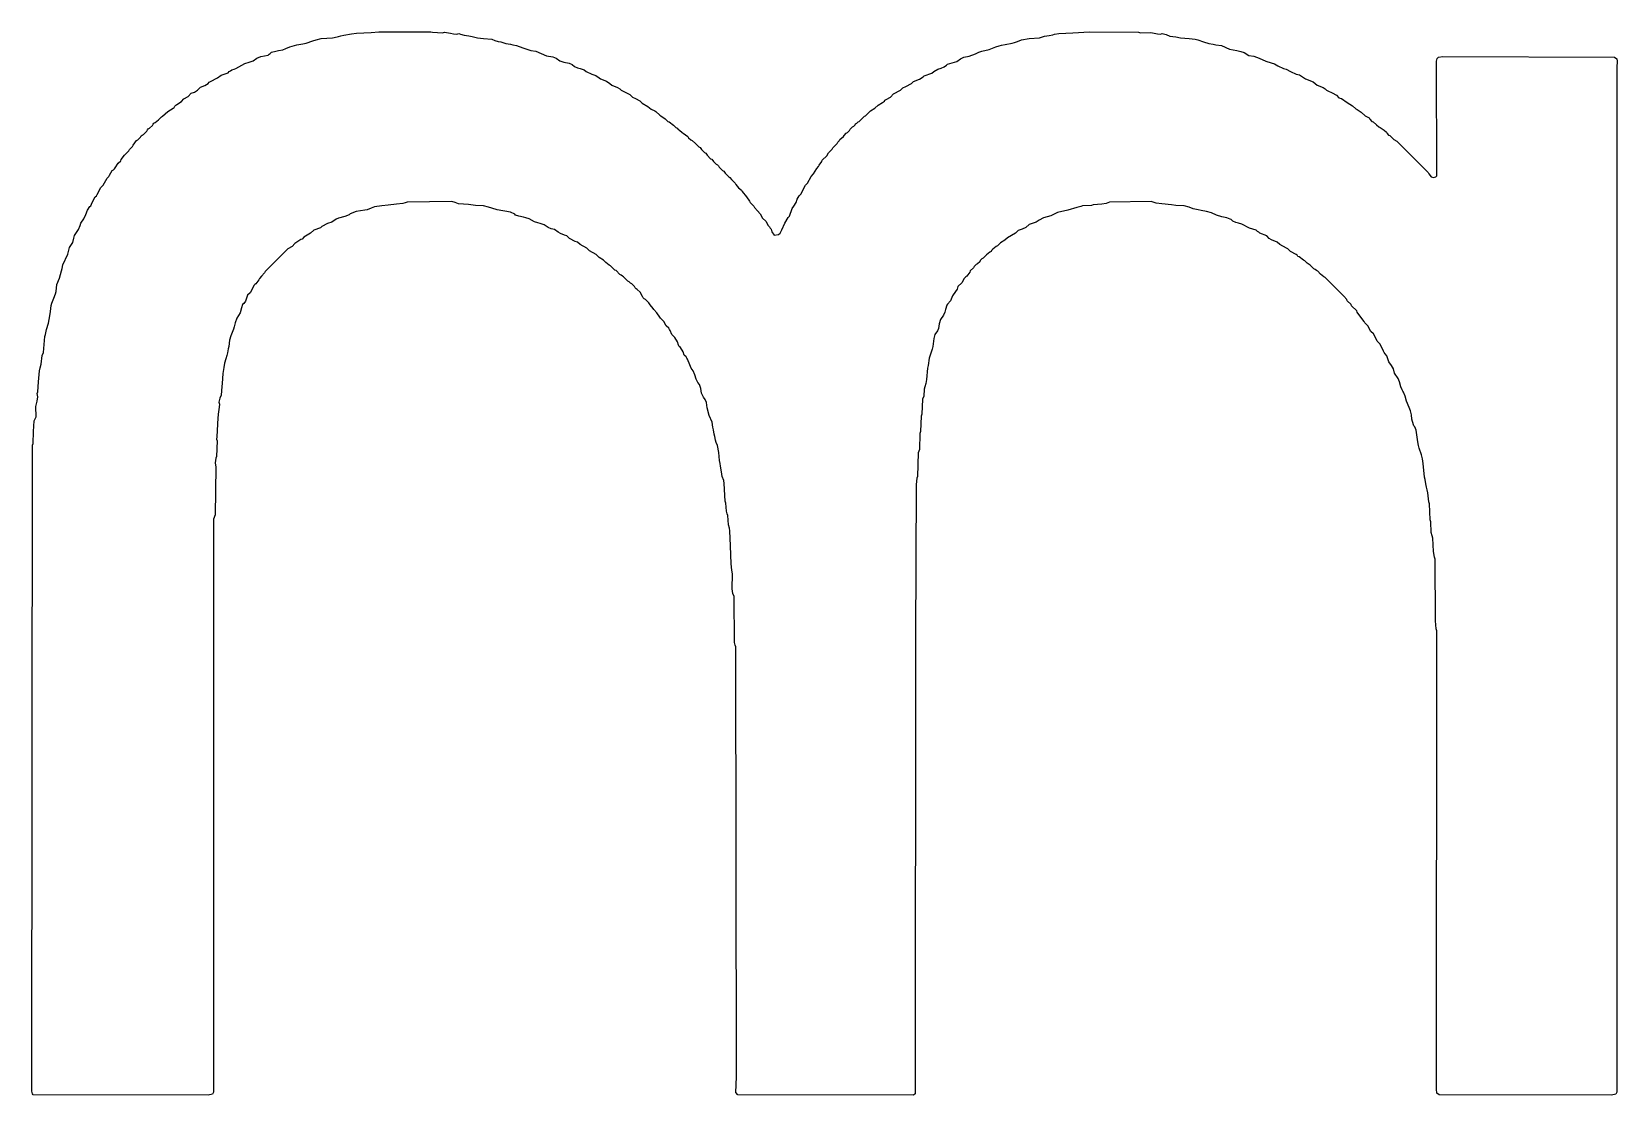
# Model space of a CAD drawing. Header units: inches. Extents: x -1.3 to 11.9, y -6.8 to 4.2.
# Drawn here: x 2.7453 to 2.8902, y 1.3497 to 1.4468 of the extents above; entities that cross this region are included whole.
import ezdxf

# ---------------------------------------------------------------- set-up
doc = ezdxf.new("R2010")
doc.units = ezdxf.units.IN
doc.header["$MEASUREMENT"] = 0
doc.layers.add('Bottom Overlay', color=54, linetype='Continuous')

msp = doc.modelspace()

# ---------------------------------------------------------------- linework, layer by layer
at = {"layer": 'Bottom Overlay'}
for p, q in [((2.77703, 1.44676), (2.78178, 1.44678)), ((2.78178, 1.44678), (2.78195, 1.44673)), ((2.84041, 1.44667), (2.84194, 1.44678)), ((2.84194, 1.44678), (2.84643, 1.44673)), ((2.76854, 1.44525), (2.76891, 1.44539)), ((2.76891, 1.44539), (2.76956, 1.44559)), ((2.76956, 1.44559), (2.7701, 1.44568)), ((2.7701, 1.44568), (2.77039, 1.44573)), ((2.77039, 1.44573), (2.77101, 1.44596)), ((2.77101, 1.44596), (2.77132, 1.44605)), ((2.77132, 1.44605), (2.77178, 1.44616)), ((2.77178, 1.44616), (2.7728, 1.44622)), ((2.7728, 1.44622), (2.77297, 1.44627)), ((2.77297, 1.44627), (2.77334, 1.44636)), ((2.77334, 1.44636), (2.77357, 1.44641)), ((2.77357, 1.44641), (2.77385, 1.44647)), ((2.77385, 1.44647), (2.77453, 1.44658)), ((2.77453, 1.44658), (2.77499, 1.44664)), ((2.77499, 1.44664), (2.77635, 1.4467)), ((2.77635, 1.4467), (2.77703, 1.44676)), ((2.78195, 1.44673), (2.78286, 1.44667)), ((2.78286, 1.44667), (2.78303, 1.44673)), ((2.78303, 1.44673), (2.78357, 1.44664)), ((2.78357, 1.44664), (2.78385, 1.44658)), ((2.78385, 1.44658), (2.78416, 1.44656)), ((2.78416, 1.44656), (2.78433, 1.44661)), ((2.78433, 1.44661), (2.78451, 1.44656)), ((2.78451, 1.44656), (2.78482, 1.44647)), ((2.78482, 1.44647), (2.78527, 1.44641)), ((2.78527, 1.44641), (2.78556, 1.44636)), ((2.78556, 1.44636), (2.78604, 1.44622)), ((2.78604, 1.44622), (2.78661, 1.44616)), ((2.78661, 1.44616), (2.78735, 1.4461)), ((2.78735, 1.4461), (2.78763, 1.44599)), ((2.78763, 1.44599), (2.78794, 1.4459)), ((2.78794, 1.4459), (2.78817, 1.44585)), ((2.78817, 1.44585), (2.78865, 1.4457)), ((2.78865, 1.4457), (2.78905, 1.44565)), ((2.78905, 1.44565), (2.78928, 1.44559)), ((2.78928, 1.44559), (2.78962, 1.44553)), ((2.78962, 1.44553), (2.79019, 1.44531)), ((2.83277, 1.44516), (2.83339, 1.44539)), ((2.83339, 1.44539), (2.83368, 1.44551)), ((2.83368, 1.44551), (2.83391, 1.44556)), ((2.83391, 1.44556), (2.83425, 1.44562)), ((2.83425, 1.44562), (2.83487, 1.44573)), ((2.83487, 1.44573), (2.8351, 1.44579)), ((2.8351, 1.44579), (2.83538, 1.4459)), ((2.83538, 1.4459), (2.83575, 1.44605)), ((2.83575, 1.44605), (2.83643, 1.44616)), ((2.83643, 1.44616), (2.83737, 1.44624)), ((2.83737, 1.44624), (2.83785, 1.44639)), ((2.83785, 1.44639), (2.83825, 1.44644)), ((2.83825, 1.44644), (2.83859, 1.4465)), ((2.83859, 1.4465), (2.83876, 1.44656)), ((2.83876, 1.44656), (2.83916, 1.44661)), ((2.83916, 1.44661), (2.84041, 1.44667)), ((2.84643, 1.44673), (2.8466, 1.44667)), ((2.8466, 1.44667), (2.84754, 1.4467)), ((2.84754, 1.4467), (2.84817, 1.44658)), ((2.84817, 1.44658), (2.84842, 1.44656)), ((2.84842, 1.44656), (2.84859, 1.44661)), ((2.84859, 1.44661), (2.84896, 1.44653)), ((2.84896, 1.44653), (2.84927, 1.44639)), ((2.84927, 1.44639), (2.84984, 1.44633)), ((2.84984, 1.44633), (2.85027, 1.44624)), ((2.85027, 1.44624), (2.85104, 1.44616)), ((2.85104, 1.44616), (2.8516, 1.4461)), ((2.8516, 1.4461), (2.85183, 1.44605)), ((2.85183, 1.44605), (2.85237, 1.44585)), ((2.85237, 1.44585), (2.85285, 1.4457)), ((2.85285, 1.4457), (2.85325, 1.44565)), ((2.85325, 1.44565), (2.85348, 1.44559)), ((2.85348, 1.44559), (2.85399, 1.44553)), ((2.85399, 1.44553), (2.85473, 1.44519)), ((2.76451, 1.44372), (2.76479, 1.44389)), ((2.76479, 1.44389), (2.76519, 1.444)), ((2.76519, 1.444), (2.76556, 1.44414)), ((2.76556, 1.44414), (2.7659, 1.44437)), ((2.7659, 1.44437), (2.76627, 1.44451)), ((2.76627, 1.44451), (2.76692, 1.44465)), ((2.76692, 1.44465), (2.76701, 1.44474)), ((2.76701, 1.44474), (2.76712, 1.4448)), ((2.76712, 1.4448), (2.76723, 1.44491)), ((2.76723, 1.44491), (2.76763, 1.44502)), ((2.76763, 1.44502), (2.76786, 1.44508)), ((2.76786, 1.44508), (2.76826, 1.44514)), ((2.76826, 1.44514), (2.76854, 1.44525)), ((2.79019, 1.44531), (2.79093, 1.44508)), ((2.79093, 1.44508), (2.79138, 1.44502)), ((2.79138, 1.44502), (2.79235, 1.44457)), ((2.79235, 1.44457), (2.79294, 1.44448)), ((2.79294, 1.44448), (2.79323, 1.44437)), ((2.79323, 1.44437), (2.79357, 1.44414)), ((2.79357, 1.44414), (2.79394, 1.444)), ((2.79394, 1.444), (2.79442, 1.44391)), ((2.79442, 1.44391), (2.7947, 1.4438)), ((2.82899, 1.44383), (2.82939, 1.44394)), ((2.82939, 1.44394), (2.82984, 1.44406)), ((2.82984, 1.44406), (2.83016, 1.44431)), ((2.83016, 1.44431), (2.83047, 1.44445)), ((2.83047, 1.44445), (2.83095, 1.44454)), ((2.83095, 1.44454), (2.83152, 1.44477)), ((2.83152, 1.44477), (2.83183, 1.44491)), ((2.83183, 1.44491), (2.83212, 1.44502)), ((2.83212, 1.44502), (2.83277, 1.44516)), ((2.85473, 1.44519), (2.85541, 1.44508)), ((2.85541, 1.44508), (2.85578, 1.44499)), ((2.85578, 1.44499), (2.85606, 1.44488)), ((2.85606, 1.44488), (2.85649, 1.44462)), ((2.85649, 1.44462), (2.85697, 1.44454)), ((2.85697, 1.44454), (2.85743, 1.44437)), ((2.85743, 1.44437), (2.85805, 1.44409)), ((2.85805, 1.44409), (2.85853, 1.44394)), ((2.85853, 1.44394), (2.85885, 1.44386)), ((2.87365, 1.44411), (2.8737, 1.44434)), ((2.87368, 1.43363), (2.87365, 1.44411)), ((2.8737, 1.44434), (2.87382, 1.44445)), ((2.87382, 1.44445), (2.87422, 1.44451)), ((2.87422, 1.44451), (2.8899, 1.44445)), ((2.8899, 1.44445), (2.8901, 1.44431)), ((2.8901, 1.44431), (2.89015, 1.44409)), ((2.89015, 1.44409), (2.8901, 1.44352)), ((2.76167, 1.44224), (2.76229, 1.44258)), ((2.76229, 1.44258), (2.76263, 1.44281)), ((2.76263, 1.44281), (2.76326, 1.44303)), ((2.76326, 1.44303), (2.76337, 1.44315)), ((2.76337, 1.44315), (2.76348, 1.4432)), ((2.76348, 1.4432), (2.7636, 1.44332)), ((2.7636, 1.44332), (2.76382, 1.44337)), ((2.76382, 1.44337), (2.76399, 1.44343)), ((2.76399, 1.44343), (2.76451, 1.44372)), ((2.7947, 1.4438), (2.7949, 1.4436)), ((2.7949, 1.4436), (2.79519, 1.44349)), ((2.79519, 1.44349), (2.79541, 1.44343)), ((2.79541, 1.44343), (2.79578, 1.44329)), ((2.79578, 1.44329), (2.79598, 1.44315)), ((2.79598, 1.44315), (2.79649, 1.44292)), ((2.79649, 1.44292), (2.79686, 1.44278)), ((2.79686, 1.44278), (2.79717, 1.44258)), ((2.79717, 1.44258), (2.79729, 1.44247)), ((2.79729, 1.44247), (2.79783, 1.44227)), ((2.82587, 1.44224), (2.82641, 1.44244)), ((2.82641, 1.44244), (2.82675, 1.44266)), ((2.82675, 1.44266), (2.82683, 1.44275)), ((2.82683, 1.44275), (2.82754, 1.44301)), ((2.82754, 1.44301), (2.82774, 1.44315)), ((2.82774, 1.44315), (2.82808, 1.44337)), ((2.82808, 1.44337), (2.82839, 1.44346)), ((2.82839, 1.44346), (2.82868, 1.44357)), ((2.82868, 1.44357), (2.82888, 1.44372)), ((2.82888, 1.44372), (2.82899, 1.44383)), ((2.85885, 1.44386), (2.85916, 1.44366)), ((2.85916, 1.44366), (2.85967, 1.44343)), ((2.85967, 1.44343), (2.8599, 1.44337)), ((2.8599, 1.44337), (2.8603, 1.44315)), ((2.8603, 1.44315), (2.86081, 1.44292)), ((2.86081, 1.44292), (2.86112, 1.44284)), ((2.86112, 1.44284), (2.86157, 1.44255)), ((2.86157, 1.44255), (2.86166, 1.44247)), ((2.86166, 1.44247), (2.86237, 1.44221)), ((2.8901, 1.44352), (2.89012, 1.34997)), ((2.75962, 1.44088), (2.7599, 1.44116)), ((2.7599, 1.44116), (2.76019, 1.44127)), ((2.76019, 1.44127), (2.76047, 1.44144)), ((2.76047, 1.44144), (2.76076, 1.44173)), ((2.76076, 1.44173), (2.76113, 1.44187)), ((2.76113, 1.44187), (2.76144, 1.44207)), ((2.76144, 1.44207), (2.76155, 1.44218)), ((2.76155, 1.44218), (2.76167, 1.44224)), ((2.79783, 1.44227), (2.79814, 1.44207)), ((2.79814, 1.44207), (2.79831, 1.4419)), ((2.79831, 1.4419), (2.79885, 1.4417)), ((2.79885, 1.4417), (2.79905, 1.44156)), ((2.79905, 1.44156), (2.79916, 1.44144)), ((2.79916, 1.44144), (2.79928, 1.44139)), ((2.79928, 1.44139), (2.79967, 1.44122)), ((2.79967, 1.44122), (2.79996, 1.44105)), ((2.79996, 1.44105), (2.80019, 1.44082)), ((2.82376, 1.44082), (2.82405, 1.4411)), ((2.82405, 1.4411), (2.82467, 1.44144)), ((2.82467, 1.44144), (2.8249, 1.44167)), ((2.8249, 1.44167), (2.82518, 1.44178)), ((2.82518, 1.44178), (2.8257, 1.44207)), ((2.8257, 1.44207), (2.82587, 1.44224)), ((2.86237, 1.44221), (2.86257, 1.44207)), ((2.86257, 1.44207), (2.86274, 1.4419)), ((2.86274, 1.4419), (2.86328, 1.4417)), ((2.86328, 1.4417), (2.86348, 1.44156)), ((2.86348, 1.44156), (2.86359, 1.44144)), ((2.86359, 1.44144), (2.8637, 1.44139)), ((2.8637, 1.44139), (2.8641, 1.44122)), ((2.8641, 1.44122), (2.8645, 1.44099)), ((2.8645, 1.44099), (2.86473, 1.44076)), ((2.75775, 1.43951), (2.75826, 1.4398)), ((2.75826, 1.4398), (2.75834, 1.43988)), ((2.75834, 1.43988), (2.7584, 1.43999)), ((2.7584, 1.43999), (2.75848, 1.44008)), ((2.75848, 1.44008), (2.7586, 1.44014)), ((2.7586, 1.44014), (2.759, 1.44042)), ((2.759, 1.44042), (2.75922, 1.44065)), ((2.75922, 1.44065), (2.75962, 1.44088)), ((2.80019, 1.44082), (2.80047, 1.4407)), ((2.80047, 1.4407), (2.80087, 1.44048)), ((2.80087, 1.44048), (2.8011, 1.44025)), ((2.8011, 1.44025), (2.80161, 1.43997)), ((2.80161, 1.43997), (2.80192, 1.43971)), ((2.80192, 1.43971), (2.80223, 1.43957)), ((2.80223, 1.43957), (2.80234, 1.43951)), ((2.82149, 1.43911), (2.82195, 1.43957)), ((2.82195, 1.43957), (2.82234, 1.4398)), ((2.82234, 1.4398), (2.82263, 1.44008)), ((2.82263, 1.44008), (2.82303, 1.44031)), ((2.82303, 1.44031), (2.82322, 1.44045)), ((2.82322, 1.44045), (2.82325, 1.44053)), ((2.82325, 1.44053), (2.82337, 1.44059)), ((2.82337, 1.44059), (2.82376, 1.44082)), ((2.86473, 1.44076), (2.86495, 1.4407)), ((2.86495, 1.4407), (2.86547, 1.44031)), ((2.86547, 1.44031), (2.86598, 1.44002)), ((2.86598, 1.44002), (2.86626, 1.43974)), ((2.86626, 1.43974), (2.86638, 1.43968)), ((2.86638, 1.43968), (2.86677, 1.43945)), ((2.7561, 1.43798), (2.75635, 1.43823)), ((2.75635, 1.43823), (2.75641, 1.43835)), ((2.75641, 1.43835), (2.7565, 1.43843)), ((2.7565, 1.43843), (2.75661, 1.43849)), ((2.75661, 1.43849), (2.75692, 1.43874)), ((2.75692, 1.43874), (2.75718, 1.439)), ((2.75718, 1.439), (2.75729, 1.43906)), ((2.75729, 1.43906), (2.75775, 1.43951)), ((2.80234, 1.43951), (2.80269, 1.43917)), ((2.80269, 1.43917), (2.8028, 1.43911)), ((2.8028, 1.43911), (2.8032, 1.43883)), ((2.8032, 1.43883), (2.80342, 1.4386)), ((2.80342, 1.4386), (2.80354, 1.43855)), ((2.80354, 1.43855), (2.80394, 1.43826)), ((2.80394, 1.43826), (2.80416, 1.43803)), ((2.8201, 1.43789), (2.8203, 1.43809)), ((2.8203, 1.43809), (2.82041, 1.43815)), ((2.82041, 1.43815), (2.82055, 1.43829)), ((2.82055, 1.43829), (2.82058, 1.43838)), ((2.82058, 1.43838), (2.8207, 1.43843)), ((2.8207, 1.43843), (2.82081, 1.43855)), ((2.82081, 1.43855), (2.82092, 1.4386)), ((2.82092, 1.4386), (2.82138, 1.43906)), ((2.82138, 1.43906), (2.82149, 1.43911)), ((2.86677, 1.43945), (2.86711, 1.43911)), ((2.86711, 1.43911), (2.86748, 1.43891)), ((2.86748, 1.43891), (2.86754, 1.4388)), ((2.86754, 1.4388), (2.86774, 1.4386)), ((2.86774, 1.4386), (2.86785, 1.43855)), ((2.86785, 1.43855), (2.86816, 1.43829)), ((2.86816, 1.43829), (2.86836, 1.43809)), ((2.86836, 1.43809), (2.86848, 1.43803)), ((2.75459, 1.43642), (2.7549, 1.43684)), ((2.7549, 1.43684), (2.75502, 1.4369)), ((2.75502, 1.4369), (2.75527, 1.43715)), ((2.75527, 1.43715), (2.75533, 1.43727)), ((2.75533, 1.43727), (2.75542, 1.43735)), ((2.75542, 1.43735), (2.75553, 1.43741)), ((2.75553, 1.43741), (2.75584, 1.43772)), ((2.75584, 1.43772), (2.7559, 1.43784)), ((2.7559, 1.43784), (2.75598, 1.43792)), ((2.75598, 1.43792), (2.7561, 1.43798)), ((2.80416, 1.43803), (2.80428, 1.43798)), ((2.80428, 1.43798), (2.80439, 1.43786)), ((2.80439, 1.43786), (2.8045, 1.43781)), ((2.8045, 1.43781), (2.80473, 1.43758)), ((2.80473, 1.43758), (2.80484, 1.43752)), ((2.80484, 1.43752), (2.80527, 1.43721)), ((2.80527, 1.43721), (2.80533, 1.4371)), ((2.80533, 1.4371), (2.80553, 1.4369)), ((2.80553, 1.4369), (2.80564, 1.43684)), ((2.80564, 1.43684), (2.80595, 1.43659)), ((2.81891, 1.43659), (2.81896, 1.4367)), ((2.81896, 1.4367), (2.81908, 1.43681)), ((2.81908, 1.43681), (2.81913, 1.43693)), ((2.81913, 1.43693), (2.81947, 1.43721)), ((2.81947, 1.43721), (2.81953, 1.43732)), ((2.81953, 1.43732), (2.81973, 1.43752)), ((2.81973, 1.43752), (2.81984, 1.43758)), ((2.81984, 1.43758), (2.82004, 1.43778)), ((2.82004, 1.43778), (2.8201, 1.43789)), ((2.86848, 1.43803), (2.86887, 1.43781)), ((2.86887, 1.43781), (2.86907, 1.43761)), ((2.86907, 1.43761), (2.86913, 1.43749)), ((2.86913, 1.43749), (2.86927, 1.43735)), ((2.86927, 1.43735), (2.86939, 1.4373)), ((2.86939, 1.4373), (2.86973, 1.43695)), ((2.86973, 1.43695), (2.87001, 1.43678)), ((2.87001, 1.43678), (2.87004, 1.43676)), ((2.87004, 1.43676), (2.87288, 1.43392)), ((2.75351, 1.43511), (2.7538, 1.43551)), ((2.7538, 1.43551), (2.75419, 1.4359)), ((2.75419, 1.4359), (2.75425, 1.43602)), ((2.75425, 1.43602), (2.75454, 1.4363)), ((2.75454, 1.4363), (2.75459, 1.43642)), ((2.80595, 1.43659), (2.80627, 1.43627)), ((2.80627, 1.43627), (2.80638, 1.43622)), ((2.80638, 1.43622), (2.80652, 1.43602)), ((2.80652, 1.43602), (2.80678, 1.43576)), ((2.80678, 1.43576), (2.80689, 1.4357)), ((2.80689, 1.4357), (2.80703, 1.43551)), ((2.80703, 1.43551), (2.80734, 1.43519)), ((2.80734, 1.43519), (2.80746, 1.43514)), ((2.81754, 1.43505), (2.81794, 1.43545)), ((2.81794, 1.43545), (2.81811, 1.43573)), ((2.81811, 1.43573), (2.81845, 1.43607)), ((2.81845, 1.43607), (2.81851, 1.43619)), ((2.81851, 1.43619), (2.81891, 1.43659)), ((2.75243, 1.43369), (2.75269, 1.43411)), ((2.75269, 1.43411), (2.7528, 1.43417)), ((2.7528, 1.43417), (2.75289, 1.43426)), ((2.75289, 1.43426), (2.75294, 1.43437)), ((2.75294, 1.43437), (2.75323, 1.43477)), ((2.75323, 1.43477), (2.75346, 1.43499)), ((2.75346, 1.43499), (2.75351, 1.43511)), ((2.80746, 1.43514), (2.8076, 1.43494)), ((2.8076, 1.43494), (2.80786, 1.43468)), ((2.80786, 1.43468), (2.80797, 1.43463)), ((2.80797, 1.43463), (2.80805, 1.43454)), ((2.80805, 1.43454), (2.80811, 1.43443)), ((2.80811, 1.43443), (2.80842, 1.43411)), ((2.80842, 1.43411), (2.80854, 1.43406)), ((2.80854, 1.43406), (2.80868, 1.43386)), ((2.80868, 1.43386), (2.80899, 1.43355)), ((2.81652, 1.43357), (2.81675, 1.4338)), ((2.81675, 1.4338), (2.81703, 1.43431)), ((2.81703, 1.43431), (2.8172, 1.43448)), ((2.8172, 1.43448), (2.81726, 1.4346)), ((2.81726, 1.4346), (2.81749, 1.43494)), ((2.81749, 1.43494), (2.81754, 1.43505)), ((2.87288, 1.43392), (2.87294, 1.4338)), ((2.87294, 1.4338), (2.87314, 1.43355)), ((2.7513, 1.43193), (2.75164, 1.43255)), ((2.75164, 1.43255), (2.75187, 1.43278)), ((2.75187, 1.43278), (2.75221, 1.4334)), ((2.75221, 1.4334), (2.75238, 1.43357)), ((2.75238, 1.43357), (2.75243, 1.43369)), ((2.80899, 1.43355), (2.80911, 1.43349)), ((2.80911, 1.43349), (2.80925, 1.43329)), ((2.80925, 1.43329), (2.80959, 1.43295)), ((2.80959, 1.43295), (2.80965, 1.43284)), ((2.80965, 1.43284), (2.8099, 1.43252)), ((2.8099, 1.43252), (2.81016, 1.43232)), ((2.81016, 1.43232), (2.81021, 1.43221)), ((2.81561, 1.43198), (2.81578, 1.43238)), ((2.81578, 1.43238), (2.81601, 1.43278)), ((2.81601, 1.43278), (2.81618, 1.43295)), ((2.81618, 1.43295), (2.81652, 1.43357)), ((2.87314, 1.43355), (2.87336, 1.43349)), ((2.87336, 1.43349), (2.87359, 1.43355)), ((2.87359, 1.43355), (2.87368, 1.43363)), ((2.75064, 1.43082), (2.75073, 1.4309)), ((2.75073, 1.4309), (2.75084, 1.43119)), ((2.75084, 1.43119), (2.75113, 1.4317)), ((2.75113, 1.4317), (2.75124, 1.43181)), ((2.75124, 1.43181), (2.7513, 1.43193)), ((2.77732, 1.4309), (2.77664, 1.43079)), ((2.77789, 1.43096), (2.77732, 1.4309)), ((2.77865, 1.43105), (2.77789, 1.43096)), ((2.77922, 1.4311), (2.77865, 1.43105)), ((2.77945, 1.43116), (2.77922, 1.4311)), ((2.77962, 1.43122), (2.77945, 1.43116)), ((2.78371, 1.43127), (2.77962, 1.43122)), ((2.78402, 1.43119), (2.78371, 1.43127)), ((2.78431, 1.43107), (2.78402, 1.43119)), ((2.78522, 1.43102), (2.78431, 1.43107)), ((2.78587, 1.43093), (2.78522, 1.43102)), ((2.78661, 1.43088), (2.78587, 1.43093)), ((2.78706, 1.43076), (2.78661, 1.43088)), ((2.81021, 1.43221), (2.81061, 1.4317)), ((2.81061, 1.4317), (2.8109, 1.4313)), ((2.8109, 1.4313), (2.81095, 1.43119)), ((2.81095, 1.43119), (2.81129, 1.43085)), ((2.81129, 1.43085), (2.81135, 1.43073)), ((2.81479, 1.43065), (2.81493, 1.43085)), ((2.81493, 1.43085), (2.81516, 1.43119)), ((2.81516, 1.43119), (2.81524, 1.4315)), ((2.81524, 1.4315), (2.81544, 1.43181)), ((2.81544, 1.43181), (2.81561, 1.43198)), ((2.84132, 1.43088), (2.84115, 1.43082)), ((2.84212, 1.43093), (2.84132, 1.43088)), ((2.84229, 1.43099), (2.84212, 1.43093)), ((2.84308, 1.43105), (2.84229, 1.43099)), ((2.84348, 1.4311), (2.84308, 1.43105)), ((2.84376, 1.43122), (2.84348, 1.4311)), ((2.84757, 1.43127), (2.84376, 1.43122)), ((2.84805, 1.43113), (2.84757, 1.43127)), ((2.84856, 1.43107), (2.84805, 1.43113)), ((2.84944, 1.43099), (2.84856, 1.43107)), ((2.84984, 1.43093), (2.84944, 1.43099)), ((2.85058, 1.43088), (2.84984, 1.43093)), ((2.85104, 1.43076), (2.85058, 1.43088)), ((2.74982, 1.42931), (2.7501, 1.42971)), ((2.7501, 1.42971), (2.75027, 1.43011)), ((2.75027, 1.43011), (2.75042, 1.43048)), ((2.75042, 1.43048), (2.75064, 1.43082)), ((2.77274, 1.4294), (2.77235, 1.42928)), ((2.77314, 1.42968), (2.77274, 1.4294)), ((2.77334, 1.42977), (2.77314, 1.42968)), ((2.77394, 1.42991), (2.77334, 1.42977)), ((2.77434, 1.43008), (2.77394, 1.42991)), ((2.77442, 1.43017), (2.77434, 1.43008)), ((2.77496, 1.43036), (2.77442, 1.43017)), ((2.77576, 1.43048), (2.77496, 1.43036)), ((2.77598, 1.43053), (2.77576, 1.43048)), ((2.77635, 1.43068), (2.77598, 1.43053)), ((2.77664, 1.43079), (2.77635, 1.43068)), ((2.78737, 1.43068), (2.78706, 1.43076)), ((2.78783, 1.43051), (2.78737, 1.43068)), ((2.78905, 1.43031), (2.78783, 1.43051)), ((2.78945, 1.43014), (2.78905, 1.43031)), ((2.78953, 1.43005), (2.78945, 1.43014)), ((2.78982, 1.42994), (2.78953, 1.43005)), ((2.79024, 1.42985), (2.78982, 1.42994)), ((2.79047, 1.4298), (2.79024, 1.42985)), ((2.79078, 1.42971), (2.79047, 1.4298)), ((2.79124, 1.42943), (2.79078, 1.42971)), ((2.79155, 1.42934), (2.79124, 1.42943)), ((2.81135, 1.43073), (2.81161, 1.43042)), ((2.81161, 1.43042), (2.81186, 1.43017)), ((2.81186, 1.43017), (2.81209, 1.42977)), ((2.81209, 1.42977), (2.81237, 1.42948)), ((2.81237, 1.42948), (2.8126, 1.42909)), ((2.81413, 1.42931), (2.81442, 1.42982)), ((2.81442, 1.42982), (2.81453, 1.42994)), ((2.81453, 1.42994), (2.81479, 1.43065)), ((2.83706, 1.4294), (2.83643, 1.42917)), ((2.83734, 1.42957), (2.83706, 1.4294)), ((2.83774, 1.4298), (2.83734, 1.42957)), ((2.83842, 1.42997), (2.83774, 1.4298)), ((2.83902, 1.43028), (2.83842, 1.42997)), ((2.83996, 1.43048), (2.83902, 1.43028)), ((2.84078, 1.43073), (2.83996, 1.43048)), ((2.84115, 1.43082), (2.84078, 1.43073)), ((2.8514, 1.43062), (2.85104, 1.43076)), ((2.85186, 1.43051), (2.8514, 1.43062)), ((2.85214, 1.43045), (2.85186, 1.43051)), ((2.85263, 1.43036), (2.85214, 1.43045)), ((2.85308, 1.43025), (2.85263, 1.43036)), ((2.85356, 1.43005), (2.85308, 1.43025)), ((2.85402, 1.42988), (2.85356, 1.43005)), ((2.8545, 1.4298), (2.85402, 1.42988)), ((2.85478, 1.42968), (2.8545, 1.4298)), ((2.8549, 1.42963), (2.85478, 1.42968)), ((2.85504, 1.42948), (2.8549, 1.42963)), ((2.85532, 1.42937), (2.85504, 1.42948)), ((2.74908, 1.42755), (2.74919, 1.42795)), ((2.74919, 1.42795), (2.74925, 1.42818)), ((2.74925, 1.42818), (2.74962, 1.42872)), ((2.74962, 1.42872), (2.74976, 1.42909)), ((2.74976, 1.42909), (2.74982, 1.42931)), ((2.77019, 1.42803), (2.77002, 1.42786)), ((2.77081, 1.42838), (2.77019, 1.42803)), ((2.7711, 1.42866), (2.77081, 1.42838)), ((2.77172, 1.42889), (2.7711, 1.42866)), ((2.77184, 1.429), (2.77172, 1.42889)), ((2.77235, 1.42928), (2.77184, 1.429)), ((2.79178, 1.42928), (2.79155, 1.42934)), ((2.79215, 1.42914), (2.79178, 1.42928)), ((2.79249, 1.42892), (2.79215, 1.42914)), ((2.79277, 1.4288), (2.79249, 1.42892)), ((2.79308, 1.42872), (2.79277, 1.4288)), ((2.79343, 1.42849), (2.79308, 1.42872)), ((2.79362, 1.42835), (2.79343, 1.42849)), ((2.79399, 1.42821), (2.79362, 1.42835)), ((2.79422, 1.42815), (2.79399, 1.42821)), ((2.79445, 1.42792), (2.79422, 1.42815)), ((2.8126, 1.42909), (2.81271, 1.42897)), ((2.81271, 1.42897), (2.81277, 1.42886)), ((2.81277, 1.42886), (2.81288, 1.42875)), ((2.81288, 1.42875), (2.81294, 1.42852)), ((2.81294, 1.42852), (2.81314, 1.42821)), ((2.81314, 1.42821), (2.81354, 1.42826)), ((2.81354, 1.42826), (2.81368, 1.4284)), ((2.81368, 1.4284), (2.81385, 1.42869)), ((2.81385, 1.42869), (2.81413, 1.42931)), ((2.83445, 1.42798), (2.83422, 1.42775)), ((2.83518, 1.42838), (2.83445, 1.42798)), ((2.83544, 1.42863), (2.83518, 1.42838)), ((2.83581, 1.42877), (2.83544, 1.42863)), ((2.83612, 1.42892), (2.83581, 1.42877)), ((2.83643, 1.42917), (2.83612, 1.42892)), ((2.85555, 1.42931), (2.85532, 1.42937)), ((2.85586, 1.42923), (2.85555, 1.42931)), ((2.85657, 1.42886), (2.85586, 1.42923)), ((2.85686, 1.42875), (2.85657, 1.42886)), ((2.85717, 1.42866), (2.85686, 1.42875)), ((2.85728, 1.42855), (2.85717, 1.42866)), ((2.8574, 1.42849), (2.85728, 1.42855)), ((2.85751, 1.42838), (2.8574, 1.42849)), ((2.85814, 1.42815), (2.85751, 1.42838)), ((2.85836, 1.42792), (2.85814, 1.42815)), ((2.74863, 1.42647), (2.74877, 1.42707)), ((2.74877, 1.42707), (2.74891, 1.42727)), ((2.74891, 1.42727), (2.74908, 1.42755)), ((2.76871, 1.42696), (2.76664, 1.42488)), ((2.76911, 1.42718), (2.76871, 1.42696)), ((2.76936, 1.42744), (2.76911, 1.42718)), ((2.7699, 1.42781), (2.76936, 1.42744)), ((2.77002, 1.42786), (2.7699, 1.42781)), ((2.79496, 1.42764), (2.79445, 1.42792)), ((2.79519, 1.42758), (2.79496, 1.42764)), ((2.79541, 1.42735), (2.79519, 1.42758)), ((2.79604, 1.42701), (2.79541, 1.42735)), ((2.79627, 1.42678), (2.79604, 1.42701)), ((2.79689, 1.42644), (2.79627, 1.42678)), ((2.83285, 1.42667), (2.83254, 1.42642)), ((2.83297, 1.42673), (2.83285, 1.42667)), ((2.833, 1.42681), (2.83297, 1.42673)), ((2.83311, 1.42693), (2.833, 1.42681)), ((2.83342, 1.42718), (2.83311, 1.42693)), ((2.83354, 1.42724), (2.83342, 1.42718)), ((2.83382, 1.42752), (2.83354, 1.42724)), ((2.83422, 1.42775), (2.83382, 1.42752)), ((2.85856, 1.42778), (2.85836, 1.42792)), ((2.8591, 1.42758), (2.85856, 1.42778)), ((2.85933, 1.42735), (2.8591, 1.42758)), ((2.85995, 1.42701), (2.85933, 1.42735)), ((2.86007, 1.42696), (2.85995, 1.42701)), ((2.8603, 1.42673), (2.86007, 1.42696)), ((2.86081, 1.42644), (2.8603, 1.42673)), ((2.74806, 1.42494), (2.74812, 1.42517)), ((2.74812, 1.42517), (2.74817, 1.42551)), ((2.74817, 1.42551), (2.74863, 1.42647)), ((2.79717, 1.42616), (2.79689, 1.42644)), ((2.79757, 1.42593), (2.79717, 1.42616)), ((2.79777, 1.42573), (2.79757, 1.42593)), ((2.79808, 1.42548), (2.79777, 1.42573)), ((2.7982, 1.42542), (2.79808, 1.42548)), ((2.7986, 1.42502), (2.7982, 1.42542)), ((2.83135, 1.42522), (2.83106, 1.42494)), ((2.83141, 1.42534), (2.83135, 1.42522)), ((2.8316, 1.42554), (2.83141, 1.42534)), ((2.83172, 1.42559), (2.8316, 1.42554)), ((2.83192, 1.42579), (2.83172, 1.42559)), ((2.83197, 1.4259), (2.83192, 1.42579)), ((2.83212, 1.42605), (2.83197, 1.4259)), ((2.83223, 1.4261), (2.83212, 1.42605)), ((2.83254, 1.42642), (2.83223, 1.4261)), ((2.86092, 1.42639), (2.86081, 1.42644)), ((2.86098, 1.42627), (2.86092, 1.42639)), ((2.86109, 1.42622), (2.86098, 1.42627)), ((2.86149, 1.42593), (2.86109, 1.42622)), ((2.8616, 1.42588), (2.86149, 1.42593)), ((2.86183, 1.42565), (2.8616, 1.42588)), ((2.86211, 1.42548), (2.86183, 1.42565)), ((2.86245, 1.42514), (2.86211, 1.42548)), ((2.86257, 1.42508), (2.86245, 1.42514)), ((2.86268, 1.42497), (2.86257, 1.42508)), ((2.74755, 1.42306), (2.74763, 1.42372)), ((2.74763, 1.42372), (2.74786, 1.42429)), ((2.74786, 1.42429), (2.74806, 1.42494)), ((2.76561, 1.42363), (2.7655, 1.42335)), ((2.7657, 1.42372), (2.76561, 1.42363)), ((2.76581, 1.42377), (2.7657, 1.42372)), ((2.76607, 1.42414), (2.76581, 1.42377)), ((2.76613, 1.42426), (2.76607, 1.42414)), ((2.76632, 1.42446), (2.76613, 1.42426)), ((2.76658, 1.42477), (2.76632, 1.42446)), ((2.76664, 1.42488), (2.76658, 1.42477)), ((2.79871, 1.42497), (2.7986, 1.42502)), ((2.79905, 1.42463), (2.79871, 1.42497)), ((2.79916, 1.42457), (2.79905, 1.42463)), ((2.79928, 1.42446), (2.79916, 1.42457)), ((2.79939, 1.4244), (2.79928, 1.42446)), ((2.79979, 1.424), (2.79939, 1.4244)), ((2.7999, 1.42394), (2.79979, 1.424)), ((2.80002, 1.42383), (2.7999, 1.42394)), ((2.80013, 1.42377), (2.80002, 1.42383)), ((2.80038, 1.42352), (2.80013, 1.42377)), ((2.83027, 1.42386), (2.82993, 1.42352)), ((2.8305, 1.42426), (2.83027, 1.42386)), ((2.83064, 1.4244), (2.8305, 1.42426)), ((2.83075, 1.42446), (2.83064, 1.4244)), ((2.83101, 1.42482), (2.83075, 1.42446)), ((2.83106, 1.42494), (2.83101, 1.42482)), ((2.8628, 1.42491), (2.86268, 1.42497)), ((2.86305, 1.42465), (2.8628, 1.42491)), ((2.86336, 1.4244), (2.86305, 1.42465)), ((2.86348, 1.42434), (2.86336, 1.4244)), ((2.86518, 1.42264), (2.86348, 1.42434)), ((2.74718, 1.42201), (2.74735, 1.42247)), ((2.74735, 1.42247), (2.74749, 1.42284)), ((2.74749, 1.42284), (2.74755, 1.42306)), ((2.76485, 1.42218), (2.76471, 1.42198)), ((2.76505, 1.42272), (2.76485, 1.42218)), ((2.76527, 1.42295), (2.76505, 1.42272)), ((2.7655, 1.42335), (2.76527, 1.42295)), ((2.80044, 1.4234), (2.80038, 1.42352)), ((2.80053, 1.42332), (2.80044, 1.4234)), ((2.80064, 1.42326), (2.80053, 1.42332)), ((2.8009, 1.42301), (2.80064, 1.42326)), ((2.80112, 1.42261), (2.8009, 1.42301)), ((2.80118, 1.4225), (2.80112, 1.42261)), ((2.80127, 1.42241), (2.80118, 1.4225)), ((2.80138, 1.42235), (2.80127, 1.42241)), ((2.80169, 1.42204), (2.80138, 1.42235)), ((2.82925, 1.42221), (2.82899, 1.4219)), ((2.82942, 1.42267), (2.82925, 1.42221)), ((2.8295, 1.42275), (2.82942, 1.42267)), ((2.82987, 1.42329), (2.8295, 1.42275)), ((2.82993, 1.42352), (2.82987, 1.42329)), ((2.86544, 1.42233), (2.86518, 1.42264)), ((2.86549, 1.42221), (2.86544, 1.42233)), ((2.86584, 1.42187), (2.86549, 1.42221)), ((2.74687, 1.42017), (2.74698, 1.42085)), ((2.74698, 1.42085), (2.74704, 1.42125)), ((2.74704, 1.42125), (2.74712, 1.42179)), ((2.74712, 1.42179), (2.74718, 1.42201)), ((2.76436, 1.42113), (2.76408, 1.42062)), ((2.76448, 1.42159), (2.76436, 1.42113)), ((2.76459, 1.42187), (2.76448, 1.42159)), ((2.76471, 1.42198), (2.76459, 1.42187)), ((2.80175, 1.42193), (2.80169, 1.42204)), ((2.80183, 1.42184), (2.80175, 1.42193)), ((2.80209, 1.42153), (2.80183, 1.42184)), ((2.80215, 1.42142), (2.80209, 1.42153)), ((2.80243, 1.42113), (2.80215, 1.42142)), ((2.80271, 1.42073), (2.80243, 1.42113)), ((2.80277, 1.42062), (2.80271, 1.42073)), ((2.82862, 1.4209), (2.82834, 1.42051)), ((2.82874, 1.42119), (2.82862, 1.4209)), ((2.82879, 1.42142), (2.82874, 1.42119)), ((2.82891, 1.42181), (2.82879, 1.42142)), ((2.82899, 1.4219), (2.82891, 1.42181)), ((2.86589, 1.42176), (2.86584, 1.42187)), ((2.86635, 1.4213), (2.86589, 1.42176)), ((2.8664, 1.42119), (2.86635, 1.4213)), ((2.86663, 1.42085), (2.8664, 1.42119)), ((2.86703, 1.42034), (2.86663, 1.42085)), ((2.74658, 1.41914), (2.74669, 1.4196)), ((2.74669, 1.4196), (2.74687, 1.42017)), ((2.76377, 1.41963), (2.76351, 1.41903)), ((2.76382, 1.41985), (2.76377, 1.41963)), ((2.76391, 1.42022), (2.76382, 1.41985)), ((2.76408, 1.42062), (2.76391, 1.42022)), ((2.80306, 1.42034), (2.80277, 1.42062)), ((2.80328, 1.41994), (2.80306, 1.42034)), ((2.80351, 1.41971), (2.80328, 1.41994)), ((2.80357, 1.4196), (2.80351, 1.41971)), ((2.80365, 1.41951), (2.80357, 1.4196)), ((2.80379, 1.41914), (2.80365, 1.41951)), ((2.82805, 1.41948), (2.82783, 1.41914)), ((2.82814, 1.41968), (2.82805, 1.41948)), ((2.82822, 1.42011), (2.82814, 1.41968)), ((2.82834, 1.42051), (2.82822, 1.42011)), ((2.86709, 1.42022), (2.86703, 1.42034)), ((2.86737, 1.41994), (2.86709, 1.42022)), ((2.86765, 1.41943), (2.86737, 1.41994)), ((2.86788, 1.4192), (2.86765, 1.41943)), ((2.74641, 1.4175), (2.74652, 1.41897)), ((2.74652, 1.41897), (2.74658, 1.41914)), ((2.76328, 1.41784), (2.7632, 1.41747)), ((2.76334, 1.41806), (2.76328, 1.41784)), ((2.7634, 1.41863), (2.76334, 1.41806)), ((2.76351, 1.41903), (2.7634, 1.41863)), ((2.80408, 1.41886), (2.80379, 1.41914)), ((2.8043, 1.41846), (2.80408, 1.41886)), ((2.80442, 1.41818), (2.8043, 1.41846)), ((2.80448, 1.41806), (2.80442, 1.41818)), ((2.80459, 1.41795), (2.80448, 1.41806)), ((2.80482, 1.41755), (2.80459, 1.41795)), ((2.82757, 1.41781), (2.82731, 1.41698)), ((2.82763, 1.41804), (2.82757, 1.41781)), ((2.82774, 1.41877), (2.82763, 1.41804)), ((2.82783, 1.41914), (2.82774, 1.41877)), ((2.86811, 1.4188), (2.86788, 1.4192)), ((2.86822, 1.41852), (2.86811, 1.4188)), ((2.86845, 1.41829), (2.86822, 1.41852)), ((2.86862, 1.41801), (2.86845, 1.41829)), ((2.86879, 1.41761), (2.86862, 1.41801)), ((2.7461, 1.4161), (2.74618, 1.41642)), ((2.74618, 1.41642), (2.7463, 1.41721)), ((2.7463, 1.41721), (2.74641, 1.4175)), ((2.76294, 1.41653), (2.76289, 1.41613)), ((2.76306, 1.41693), (2.76294, 1.41653)), ((2.76314, 1.41724), (2.76306, 1.41693)), ((2.7632, 1.41747), (2.76314, 1.41724)), ((2.80493, 1.41727), (2.80482, 1.41755)), ((2.8051, 1.4171), (2.80493, 1.41727)), ((2.80516, 1.41698), (2.8051, 1.4171)), ((2.80524, 1.4169), (2.80516, 1.41698)), ((2.80544, 1.41636), (2.80524, 1.4169)), ((2.80555, 1.41608), (2.80544, 1.41636)), ((2.82731, 1.41698), (2.8272, 1.4163)), ((2.86885, 1.4175), (2.86879, 1.41761)), ((2.86896, 1.41738), (2.86885, 1.4175)), ((2.8691, 1.41718), (2.86896, 1.41738)), ((2.8693, 1.41664), (2.8691, 1.41718)), ((2.86953, 1.4163), (2.8693, 1.41664)), ((2.74596, 1.41483), (2.74604, 1.41582)), ((2.74604, 1.41582), (2.7461, 1.4161)), ((2.7628, 1.41559), (2.76274, 1.41468)), ((2.76289, 1.41613), (2.7628, 1.41559)), ((2.80575, 1.41582), (2.80555, 1.41608)), ((2.8059, 1.41545), (2.80575, 1.41582)), ((2.80601, 1.41505), (2.8059, 1.41545)), ((2.80618, 1.41477), (2.80601, 1.41505)), ((2.82706, 1.41502), (2.827, 1.41468)), ((2.82714, 1.41608), (2.82706, 1.41502)), ((2.8272, 1.4163), (2.82714, 1.41608)), ((2.8697, 1.41602), (2.86953, 1.4163)), ((2.86981, 1.41562), (2.8697, 1.41602)), ((2.87015, 1.41511), (2.86981, 1.41562)), ((2.87027, 1.41483), (2.87015, 1.41511)), ((2.74584, 1.41375), (2.7459, 1.41392)), ((2.7459, 1.41346), (2.74584, 1.41375)), ((2.74584, 1.41306), (2.7459, 1.41346)), ((2.7459, 1.41392), (2.74596, 1.41483)), ((2.76263, 1.4136), (2.76252, 1.41332)), ((2.76269, 1.4144), (2.76263, 1.4136)), ((2.76274, 1.41468), (2.76269, 1.4144)), ((2.80632, 1.41457), (2.80618, 1.41477)), ((2.80646, 1.4142), (2.80632, 1.41457)), ((2.80652, 1.4138), (2.80646, 1.4142)), ((2.80669, 1.41341), (2.80652, 1.4138)), ((2.8268, 1.41352), (2.82669, 1.41323)), ((2.82686, 1.41414), (2.8268, 1.41352)), ((2.82692, 1.41437), (2.82686, 1.41414)), ((2.827, 1.41468), (2.82692, 1.41437)), ((2.87038, 1.41437), (2.87027, 1.41483)), ((2.87049, 1.41409), (2.87038, 1.41437)), ((2.87055, 1.41397), (2.87049, 1.41409)), ((2.87064, 1.41389), (2.87055, 1.41397)), ((2.87078, 1.41352), (2.87064, 1.41389)), ((2.87089, 1.41306), (2.87078, 1.41352)), ((2.7457, 1.41258), (2.74576, 1.41281)), ((2.74573, 1.41164), (2.7457, 1.41258)), ((2.74576, 1.41281), (2.74584, 1.41306)), ((2.76238, 1.4121), (2.76232, 1.41153)), ((2.76243, 1.41227), (2.76238, 1.4121)), ((2.76246, 1.41309), (2.76243, 1.41295)), ((2.76243, 1.41295), (2.76249, 1.41278)), ((2.76249, 1.41278), (2.76243, 1.41227)), ((2.76252, 1.41332), (2.76246, 1.41309)), ((2.80683, 1.41321), (2.80669, 1.41341)), ((2.80695, 1.41292), (2.80683, 1.41321)), ((2.80703, 1.41244), (2.80695, 1.41292)), ((2.8072, 1.41176), (2.80703, 1.41244)), ((2.82669, 1.41323), (2.82663, 1.41187)), ((2.87115, 1.41247), (2.87089, 1.41306)), ((2.87126, 1.41218), (2.87115, 1.41247)), ((2.87135, 1.41181), (2.87126, 1.41218)), ((2.7455, 1.41028), (2.74556, 1.41125)), ((2.74556, 1.41125), (2.74573, 1.41164)), ((2.76232, 1.41153), (2.76223, 1.4098)), ((2.80749, 1.41113), (2.8072, 1.41176)), ((2.80754, 1.41068), (2.80749, 1.41113)), ((2.8076, 1.41045), (2.80754, 1.41068)), ((2.82658, 1.4117), (2.82652, 1.41028)), ((2.82663, 1.41187), (2.82658, 1.4117)), ((2.8714, 1.41142), (2.87135, 1.41181)), ((2.87146, 1.41119), (2.8714, 1.41142)), ((2.87157, 1.41079), (2.87146, 1.41119)), ((2.87166, 1.41071), (2.87157, 1.41079)), ((2.87177, 1.41042), (2.87166, 1.41071)), ((2.74539, 1.40903), (2.74545, 1.4092)), ((2.74545, 1.4092), (2.7455, 1.41028)), ((2.76223, 1.4098), (2.76221, 1.4096)), ((2.76221, 1.4096), (2.76226, 1.40943)), ((2.76226, 1.40943), (2.76221, 1.40801)), ((2.80766, 1.41005), (2.8076, 1.41045)), ((2.80771, 1.40983), (2.80766, 1.41005)), ((2.8078, 1.40951), (2.80771, 1.40983)), ((2.80786, 1.40929), (2.8078, 1.40951)), ((2.80797, 1.409), (2.80786, 1.40929)), ((2.82646, 1.41011), (2.82641, 1.40863)), ((2.82652, 1.41028), (2.82646, 1.41011)), ((2.87194, 1.40934), (2.87177, 1.41042)), ((2.872, 1.409), (2.87194, 1.40934)), ((2.74533, 1.35006), (2.74539, 1.40903)), ((2.76215, 1.40784), (2.76209, 1.40744)), ((2.76221, 1.40801), (2.76215, 1.40784)), ((2.80808, 1.40838), (2.80797, 1.409)), ((2.80814, 1.40764), (2.80808, 1.40838)), ((2.82629, 1.40835), (2.82624, 1.40619)), ((2.82641, 1.40863), (2.82629, 1.40835)), ((2.87206, 1.40877), (2.872, 1.409)), ((2.87228, 1.40815), (2.87206, 1.40877)), ((2.87237, 1.40778), (2.87228, 1.40815)), ((2.87243, 1.40738), (2.87237, 1.40778)), ((2.76209, 1.40744), (2.76215, 1.40704)), ((2.76215, 1.40704), (2.76209, 1.40267)), ((2.8082, 1.40735), (2.80814, 1.40764)), ((2.80825, 1.40713), (2.8082, 1.40735)), ((2.80834, 1.40659), (2.80825, 1.40713)), ((2.8084, 1.40619), (2.80834, 1.40659)), ((2.87254, 1.40613), (2.87243, 1.40738)), ((2.80854, 1.40582), (2.8084, 1.40619)), ((2.80859, 1.40554), (2.80854, 1.40582)), ((2.80868, 1.40392), (2.80859, 1.40554)), ((2.82612, 1.40545), (2.82606, 1.39142)), ((2.82618, 1.40602), (2.82612, 1.40545)), ((2.82624, 1.40619), (2.82618, 1.40602)), ((2.8726, 1.40591), (2.87254, 1.40613)), ((2.87265, 1.40551), (2.8726, 1.40591)), ((2.87274, 1.4052), (2.87265, 1.40551)), ((2.8728, 1.40497), (2.87274, 1.4052)), ((2.87285, 1.40468), (2.8728, 1.40497)), ((2.80874, 1.40375), (2.80868, 1.40392)), ((2.80879, 1.40301), (2.80874, 1.40375)), ((2.87294, 1.40386), (2.87285, 1.40468)), ((2.87299, 1.40369), (2.87294, 1.40386)), ((2.87305, 1.40221), (2.87299, 1.40369)), ((2.76209, 1.40267), (2.76192, 1.40227)), ((2.76192, 1.40227), (2.76195, 1.34997)), ((2.80885, 1.40278), (2.80879, 1.40301)), ((2.80891, 1.40261), (2.80885, 1.40278)), ((2.80896, 1.40176), (2.80891, 1.40261)), ((2.87311, 1.40204), (2.87305, 1.40221)), ((2.87316, 1.40108), (2.87311, 1.40204)), ((2.80905, 1.40145), (2.80896, 1.40176)), ((2.80911, 1.40122), (2.80905, 1.40145)), ((2.80916, 1.39985), (2.80911, 1.40122)), ((2.87325, 1.40076), (2.87316, 1.40108)), ((2.87331, 1.40054), (2.87325, 1.40076)), ((2.87336, 1.39934), (2.87331, 1.40054)), ((2.80922, 1.39821), (2.80916, 1.39985)), ((2.87345, 1.3988), (2.87336, 1.39934)), ((2.80928, 1.39764), (2.80922, 1.39821)), ((2.80933, 1.3973), (2.80928, 1.39764)), ((2.87351, 1.39863), (2.87345, 1.3988)), ((2.87356, 1.39301), (2.87351, 1.39863)), ((2.8093, 1.39591), (2.80933, 1.3973)), ((2.80936, 1.39551), (2.8093, 1.39591)), ((2.80948, 1.39522), (2.80936, 1.39551)), ((2.80953, 1.39102), (2.80948, 1.39522)), ((2.87362, 1.39227), (2.87356, 1.39301)), ((2.87368, 1.3921), (2.87362, 1.39227)), ((2.87365, 1.35026), (2.87368, 1.3921)), ((2.80959, 1.39079), (2.80953, 1.39102)), ((2.80965, 1.39062), (2.80959, 1.39079)), ((2.8097, 1.35136), (2.80965, 1.39062)), ((2.82606, 1.39142), (2.82601, 1.34983)), ((2.80965, 1.34994), (2.8097, 1.35136)), ((2.74539, 1.34983), (2.74533, 1.35006)), ((2.74547, 1.34974), (2.74539, 1.34983)), ((2.76144, 1.34969), (2.74547, 1.34974)), ((2.76184, 1.3498), (2.76144, 1.34969)), ((2.76195, 1.34997), (2.76184, 1.3498)), ((2.80984, 1.34974), (2.80965, 1.34994)), ((2.82587, 1.34969), (2.80984, 1.34974)), ((2.82601, 1.34983), (2.82587, 1.34969)), ((2.87368, 1.34989), (2.87365, 1.35026)), ((2.87387, 1.34974), (2.87368, 1.34989)), ((2.88961, 1.34969), (2.87387, 1.34974)), ((2.89001, 1.3498), (2.88961, 1.34969)), ((2.89012, 1.34997), (2.89001, 1.3498))]:
    msp.add_line(p, q, dxfattribs=at)

doc.saveas('drawing.dxf')
